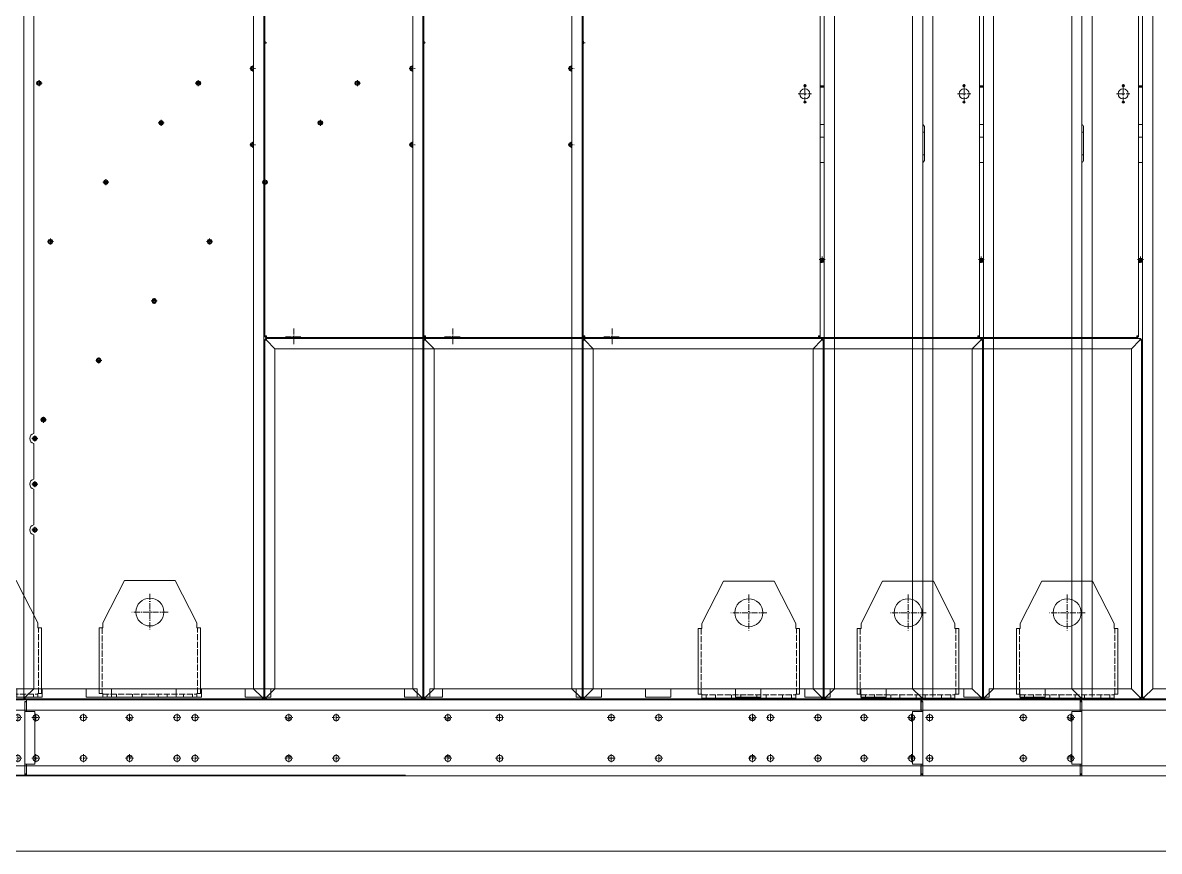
# Model space of a CAD drawing. Header units: millimetres. Extents: x -661502 to 32907, y -140885 to 22606.
# Drawn here: x -649875 to -647636, y -135158 to -133526 of the extents above; entities that cross this region are included whole.
import ezdxf

# ---------------------------------------------------------------- set-up
doc = ezdxf.new("R2010")
doc.units = ezdxf.units.MM
doc.linetypes.add('DASHDOT', pattern=[18.5, 12, -3, 0.5, -3])
doc.linetypes.add('DASHED', pattern=[15, 12, -3])

# ---------------------------------------------------------------- blocks, each defined once
blk = doc.blocks.new('457536')
at = {"color": 7, "lineweight": 5}
for p, q in [((114592.520962, 89152.297332), (114550.020962, 89069.297332)), ((114692.520962, 89152.297332), (114592.520962, 89152.297332)), ((114735.020962, 89069.297332), (114692.520962, 89152.297332)), ((114542.520962, 89059.297332), (114542.520962, 88929.797332)), ((114742.520962, 88929.797332), (114742.520962, 89059.297332)), ((114550.020962, 88922.297332), (114735.020962, 88922.297332))]:
    blk.add_line(p, q, dxfattribs=at)
at = {"color": 7, "linetype": 'DASHDOT', "lineweight": 5}
for p, q in [((114642.520962, 89126.047332), (114642.520962, 89054.547332)), ((114678.270962, 89090.297332), (114606.770962, 89090.297332))]:
    blk.add_line(p, q, dxfattribs=at)
at = {"color": 7, "lineweight": 5, "ltscale": 0.125}
for p, q in [((114550.020962, 89059.297332), (114550.020962, 89069.297332)), ((114735.020962, 89069.297332), (114735.020962, 89059.297332))]:
    blk.add_line(p, q, dxfattribs=at)
at = {"color": 7, "lineweight": 5, "ltscale": 0.09375}
for p, q in [((114542.520962, 89059.297332), (114550.020962, 89059.297332)), ((114742.520962, 89059.297332), (114735.020962, 89059.297332)), ((114550.020962, 88929.797332), (114542.520962, 88929.797332)), ((114550.020962, 88922.297332), (114550.020962, 88929.797332)), ((114735.020962, 88929.797332), (114742.520962, 88929.797332)), ((114735.020962, 88922.297332), (114735.020962, 88929.797332))]:
    blk.add_line(p, q, dxfattribs=at)
at = {"color": 7, "linetype": 'DASHED', "lineweight": 5}
for p, q in [((114548.520962, 89059.297332), (114548.520962, 88929.797332)), ((114736.520962, 88929.797332), (114736.520962, 89059.297332)), ((114550.020962, 88928.297332), (114735.020962, 88928.297332))]:
    blk.add_line(p, q, dxfattribs=at)
at = {"color": 7, "linetype": 'DASHED', "lineweight": 5, "ltscale": 0.075}
for p, q in [((114558.520962, 88928.297332), (114558.520962, 88922.297332)), ((114576.520962, 88928.297332), (114576.520962, 88922.297332)), ((114608.520962, 88928.297332), (114608.520962, 88922.297332)), ((114626.520962, 88928.297332), (114626.520962, 88922.297332)), ((114658.520962, 88928.297332), (114658.520962, 88922.297332)), ((114676.520962, 88928.297332), (114676.520962, 88922.297332)), ((114708.520962, 88928.297332), (114708.520962, 88922.297332)), ((114726.520962, 88928.297332), (114726.520962, 88922.297332))]:
    blk.add_line(p, q, dxfattribs=at)
at = {"color": 7, "lineweight": 5}
blk.add_circle((114642.520962, 89090.297332), 27.5, dxfattribs=at)
blk = doc.blocks.new('1')
at = {"color": 7, "lineweight": 20}
for p, q in [((16594.7, 12590.7), (16594.7, 9548.9)), ((17694.7, 9548.9), (17694.7, 12590.7)), ((18798.7, 12590.7), (18798.7, 9548.9)), ((18992.7, 9548.9), (18992.7, 12590.7)), ((19012.7, 9548.9), (19012.7, 12590.7)), ((17674.7, 9565.8), (17674.7, 12565.1)), ((16614.7, 12384.7), (16614.7, 10068.6)), ((18818.7, 12226.1), (18818.7, 9565.8)), ((18972.7, 9565.8), (18972.7, 11555.9)), ((17696.7, 10260.9), (17696.7, 11214.7)), ((18790.7, 11214.7), (18790.7, 10260.9)), ((18992.8, 10674.4), (18992.8, 10605.8)), ((18996, 10662.6), (18996, 10617.6)), ((17696.7, 10461.7), (17696.7, 10554.7)), ((18787.6, 10257.8), (17699.8, 10257.8)), ((18793.6, 10255.8), (17699.8, 10255.8)), ((17696.7, 10252.7), (17696.7, 9548.9)), ((17716.7, 10235.8), (17699.8, 10252.7)), ((17699.8, 10252.7), (17716.7, 10235.8)), ((17716.7, 9565.8), (17716.7, 10235.8)), ((17716.7, 10235.8), (18776.7, 10235.8)), ((18793.6, 10252.7), (18776.7, 10235.8)), ((18776.7, 10235.8), (18793.6, 10252.7)), ((18776.7, 10235.8), (18776.7, 9565.8)), ((18796.7, 9548.9), (18796.7, 10252.7)), ((16614.7, 9978.6), (16614.7, 10049)), ((16614.7, 9888.6), (16614.7, 9959)), ((16614.7, 9565.8), (16614.7, 9869)), ((16597.8, 9548.9), (16614.7, 9565.8)), ((16614.7, 9565.8), (16597.8, 9548.9)), ((16614.7, 9565.8), (16894.7, 9565.8)), ((16944.7, 9565.8), (17344.7, 9565.8)), ((17394.7, 9565.8), (17674.7, 9565.8)), ((17691.6, 9548.9), (17674.7, 9565.8)), ((17699.8, 9548.9), (17716.7, 9565.8)), ((17716.7, 9565.8), (17699.8, 9548.9)), ((17996.7, 9565.8), (17716.7, 9565.8)), ((18446.7, 9565.8), (18046.7, 9565.8)), ((18776.7, 9565.8), (18496.7, 9565.8)), ((18776.7, 9565.8), (18793.6, 9548.9)), ((18793.6, 9548.9), (18776.7, 9565.8)), ((18818.7, 9565.8), (18801.8, 9548.9)), ((18818.7, 9565.8), (18870.7, 9565.8)), ((18920.7, 9565.8), (18972.7, 9565.8)), ((18972.7, 9565.8), (18989.6, 9548.9)), ((18989.6, 9548.9), (18972.7, 9565.8)), ((16597.8, 9545.8), (17691.6, 9545.8)), ((16599.5, 9545.4), (18992.7, 9545.4)), ((16600.2, 9543.8), (18989.2, 9543.8)), ((16894.7, 9548.9), (16944.7, 9548.9)), ((17344.7, 9548.9), (17394.7, 9548.9)), ((17699.8, 9545.8), (18793.6, 9545.8)), ((17996.7, 9548.9), (18046.7, 9548.9)), ((18446.7, 9548.9), (18496.7, 9548.9)), ((18801.8, 9545.8), (18989.6, 9545.8)), ((18870.7, 9548.9), (18920.7, 9548.9)), ((16596.7, 9417), (16596.7, 9520.6)), ((18989.2, 9523.8), (16600.2, 9523.8)), ((16616.7, 9520.6), (16616.7, 9417)), ((18972.7, 9417), (18972.7, 9520.6)), ((18992.7, 9520.6), (18992.7, 9417)), ((16600.2, 9413.8), (18989.2, 9413.8)), ((18989.2, 9393.8), (16600.2, 9393.8))]:
    blk.add_line(p, q, dxfattribs=at)
at = {"color": 7, "linetype": 'DASHDOT', "lineweight": 20, "ltscale": 0.1625}
for p, q in [((17694.1, 10838.3), (17700.6, 10838.3)), ((17697.3, 10841.5), (17697.3, 10835))]:
    blk.add_line(p, q, dxfattribs=at)
at = {"color": 7, "linetype": 'DASHDOT', "lineweight": 20, "ltscale": 0.292499}
for p, q in [((17673.1, 10793.6), (17673.1, 10781.9)), ((17667.3, 10787.8), (17679, 10787.8)), ((17252, 10764.9), (17252, 10753.2)), ((17179, 10686.6), (17179, 10674.9)), ((17667.3, 10637.8), (17679, 10637.8)), ((17673.1, 10643.6), (17673.1, 10631.9)), ((17069.9, 10569.6), (17069.9, 10557.9)), ((17064.1, 10563.8), (17075.8, 10563.8)), ((16955, 10446.8), (16966.7, 10446.8)), ((16960.8, 10452.6), (16960.8, 10440.9)), ((18788.8, 10411.4), (18800.5, 10411.4)), ((18794.6, 10417.2), (18794.6, 10405.5)), ((16845.9, 10329.8), (16857.6, 10329.8)), ((16851.7, 10335.6), (16851.7, 10323.9)), ((16627.6, 10095.8), (16639.3, 10095.8))]:
    blk.add_line(p, q, dxfattribs=at)
at = {"color": 7, "linetype": 'DASHDOT', "lineweight": 20, "ltscale": 0.292502}
for p, q in [((17246.2, 10759.1), (17257.9, 10759.1)), ((17173.2, 10680.8), (17184.9, 10680.8)), ((16736.7, 10212.8), (16748.4, 10212.8)), ((16610.8, 10058.8), (16622.5, 10058.8)), ((16610.8, 9968.8), (16622.5, 9968.8)), ((16610.8, 9878.8), (16622.5, 9878.8))]:
    blk.add_line(p, q, dxfattribs=at)
at = {"color": 7, "linetype": 'DASHDOT', "lineweight": 20, "ltscale": 0.195001}
for p, q in [((17248.1, 10759.1), (17255.9, 10759.1)), ((17252, 10763), (17252, 10755.2)), ((18794.7, 10413.7), (18794.7, 10405.9)), ((18790.8, 10409.8), (18798.6, 10409.8)), ((16847.8, 10329.8), (16855.6, 10329.8)), ((16738.7, 10212.8), (16746.5, 10212.8)), ((16629.6, 10095.7), (16637.4, 10095.7)), ((16616.7, 10062.7), (16616.7, 10054.9)), ((16612.8, 9968.8), (16620.6, 9968.8))]:
    blk.add_line(p, q, dxfattribs=at)
at = {"color": 7, "linetype": 'DASHDOT', "lineweight": 20, "ltscale": 0.146246}
for p, q in [((18757.8, 10754), (18763.7, 10754)), ((18757.8, 10721.6), (18763.7, 10721.6))]:
    blk.add_line(p, q, dxfattribs=at)
at = {"color": 7, "lineweight": 20, "ltscale": 0.1125}
blk.add_line((18763, 10754), (18758.5, 10754), dxfattribs=at)
at = {"color": 7, "lineweight": 20, "ltscale": 0.07908}
blk.add_line((18762.3, 10752.4), (18759.2, 10752.4), dxfattribs=at)
blk.add_line((18762.3, 10752.4), (18759.2, 10752.4), dxfattribs=at)
at = {"color": 7, "linetype": 'DASHDOT', "lineweight": 20, "ltscale": 0.146249}
for p, q in [((18760.7, 10756.9), (18760.7, 10751.1)), ((18760.7, 10724.5), (18760.7, 10718.7))]:
    blk.add_line(p, q, dxfattribs=at)
at = {"color": 7, "linetype": 'DASHDOT', "lineweight": 20}
for p, q in [((18760.7, 10750.8), (18760.7, 10724.8)), ((18747.7, 10737.8), (18773.7, 10737.8)), ((17737.3, 10259.2), (17769.8, 10259.2)), ((17753.6, 10275.5), (17753.6, 10243))]:
    blk.add_line(p, q, dxfattribs=at)
at = {"color": 7, "lineweight": 20, "ltscale": 0.2}
for p, q in [((18798.7, 10754), (18790.7, 10754)), ((18798.7, 10752.4), (18790.7, 10752.4)), ((18798.7, 10752.4), (18790.7, 10752.4)), ((18798.7, 10750.8), (18790.7, 10750.8)), ((18798.7, 10677.6), (18790.7, 10677.6)), ((18798.7, 10652.6), (18790.7, 10652.6)), ((18790.7, 10602.6), (18798.7, 10602.6))]:
    blk.add_line(p, q, dxfattribs=at)
at = {"color": 7, "linetype": 'DASHDOT', "lineweight": 20, "ltscale": 0.194998}
for p, q in [((17175.2, 10680.8), (17183, 10680.8)), ((17179.1, 10684.7), (17179.1, 10676.9)), ((17066, 10563.8), (17073.8, 10563.8)), ((17069.9, 10567.7), (17069.9, 10559.9)), ((16956.9, 10446.8), (16964.7, 10446.8)), ((16960.8, 10450.7), (16960.8, 10442.9)), ((16851.7, 10333.7), (16851.7, 10325.9)), ((16612.8, 10058.8), (16620.6, 10058.8)), ((16612.9, 9878.8), (16620.7, 9878.8))]:
    blk.add_line(p, q, dxfattribs=at)
at = {"color": 7, "lineweight": 20, "ltscale": 0.05}
for p, q in [((17696.7, 10677.6), (17694.7, 10677.6)), ((17696.7, 10652.6), (17694.7, 10652.6)), ((17694.7, 10602.6), (17696.7, 10602.6)), ((18082.9, 10257.8), (18082.9, 10255.8)), ((18102.9, 10255.8), (18102.9, 10257.8)), ((18162.9, 10257.8), (18162.9, 10255.8)), ((18182.9, 10255.8), (18182.9, 10257.8)), ((17696.7, 9850.4), (17694.7, 9850.4)), ((18798.7, 9850.4), (18796.7, 9850.4)), ((18796.7, 9850.4), (18798.7, 9850.4)), ((18798.7, 9830.4), (18796.7, 9830.4)), ((17694.7, 9740.4), (17696.7, 9740.4)), ((18796.7, 9740.4), (18798.7, 9740.4)), ((17694.7, 9720.4), (17696.7, 9720.4)), ((18796.7, 9720.4), (18798.7, 9720.4)), ((18796.7, 9565.4), (18798.7, 9565.4))]:
    blk.add_line(p, q, dxfattribs=at)
at = {"color": 7, "lineweight": 20, "ltscale": 0.002451}
for p, q in [((18992.7, 10677.6), (18992.8, 10677.6)), ((18992.8, 10602.6), (18992.7, 10602.6))]:
    blk.add_line(p, q, dxfattribs=at)
at = {"color": 7, "lineweight": 20, "ltscale": 0.002492}
for p, q in [((18992.7, 10674.4), (18992.8, 10674.4)), ((18992.8, 10605.8), (18992.7, 10605.8))]:
    blk.add_line(p, q, dxfattribs=at)
at = {"color": 7, "lineweight": 20, "ltscale": 0.01}
for p, q in [((18992.8, 10677.2), (18992.8, 10677.6)), ((18995.6, 10674.4), (18996, 10674.4)), ((18992.8, 10603), (18992.8, 10602.6)), ((18995.6, 10605.8), (18996, 10605.8))]:
    blk.add_line(p, q, dxfattribs=at)
at = {"color": 7, "lineweight": 20, "ltscale": 0.08}
for p, q in [((18996, 10662.6), (18992.8, 10662.6)), ((18996, 10617.6), (18992.8, 10617.6)), ((16596.7, 9540.6), (16599.9, 9540.6)), ((16596.7, 9539.7), (16599.9, 9539.7)), ((18992.7, 9540.6), (18989.5, 9540.6)), ((18992.7, 9539.7), (18989.5, 9539.7)), ((16596.7, 9417), (16599.9, 9417)), ((18992.7, 9417), (18989.5, 9417)), ((16596.7, 9397.9), (16599.9, 9397.9)), ((16596.7, 9397), (16599.9, 9397)), ((18992.7, 9397.9), (18989.5, 9397.9)), ((18992.7, 9397), (18989.5, 9397))]:
    blk.add_line(p, q, dxfattribs=at)
at = {"color": 7, "lineweight": 20, "ltscale": 0.04835}
blk.add_line((18996, 10674.4), (18996, 10672.5), dxfattribs=at)
at = {"color": 7, "lineweight": 20, "ltscale": 0.245}
for p, q in [((18996, 10662.6), (18996, 10672.4)), ((18996, 10617.6), (18996, 10607.8))]:
    blk.add_line(p, q, dxfattribs=at)
at = {"color": 7, "lineweight": 20, "ltscale": 0.048372}
blk.add_line((18996, 10607.7), (18996, 10605.8), dxfattribs=at)
at = {"color": 7, "lineweight": 20, "ltscale": 0.1}
for p, q in [((17696.7, 10376), (17694.7, 10379.5)), ((17696.7, 10369.6), (17694.7, 10373.1)), ((17696.7, 10220), (17694.7, 10223.5))]:
    blk.add_line(p, q, dxfattribs=at)
at = {"color": 7, "lineweight": 20, "ltscale": 0.0775}
for p, q in [((17699.8, 10260.9), (17696.7, 10260.9)), ((17699.8, 10260.9), (17699.8, 10257.8)), ((18787.6, 10260.9), (18787.6, 10257.8)), ((18787.6, 10260.9), (18790.7, 10260.9)), ((18793.6, 10252.7), (18793.6, 10255.8)), ((17699.8, 10252.7), (17696.7, 10252.7)), ((18793.6, 10252.7), (18796.7, 10252.7)), ((17691.6, 9548.9), (17691.6, 9545.8)), ((18793.6, 9548.9), (18793.6, 9545.8)), ((18989.6, 9548.9), (18989.6, 9545.8))]:
    blk.add_line(p, q, dxfattribs=at)
at = {"color": 7, "lineweight": 20, "ltscale": 0.0375}
for p, q in [((17696.7, 10259.4), (17696.7, 10260.9)), ((17698.3, 10259.4), (17698.3, 10260.9)), ((17698.3, 10259.4), (17699.8, 10259.4)), ((17698.3, 10257.8), (17699.8, 10257.8)), ((17699.8, 10255.8), (17698.3, 10255.8)), ((18789.1, 10259.4), (18787.6, 10259.4)), ((18789.1, 10257.8), (18787.6, 10257.8)), ((18789.1, 10259.4), (18789.1, 10260.9)), ((18790.7, 10259.4), (18790.7, 10260.9)), ((18795.1, 10255.8), (18793.6, 10255.8)), ((17696.7, 10254.2), (17696.7, 10252.7)), ((17698.3, 10252.7), (17698.3, 10254.2)), ((17698.3, 10254.2), (17699.8, 10254.2)), ((18793.6, 10254.2), (18795.1, 10254.2)), ((18795.1, 10254.2), (18795.1, 10252.7)), ((18796.7, 10252.7), (18796.7, 10254.2)), ((16594.7, 9548.9), (16594.7, 9547.4)), ((16596.3, 9547.4), (16596.3, 9548.9)), ((16597.8, 9548.9), (16596.3, 9548.9)), ((16597.8, 9547.4), (16596.3, 9547.4)), ((16596.3, 9545.8), (16597.8, 9545.8)), ((16596.7, 9547.4), (16596.7, 9548.9)), ((16597.8, 9548.9), (16597.8, 9547.4)), ((17691.6, 9548.9), (17693.1, 9548.9)), ((17693.1, 9547.4), (17691.6, 9547.4)), ((17691.6, 9545.8), (17693.1, 9545.8)), ((17693.1, 9548.9), (17693.1, 9547.4)), ((17694.7, 9547.4), (17694.7, 9548.9)), ((17696.7, 9548.9), (17696.7, 9547.4)), ((17698.3, 9547.4), (17698.3, 9548.9)), ((17699.8, 9547.4), (17698.3, 9547.4)), ((17698.3, 9545.8), (17699.8, 9545.8)), ((18795.1, 9547.4), (18793.6, 9547.4)), ((18793.6, 9545.8), (18795.1, 9545.8)), ((18795.1, 9548.9), (18795.1, 9547.4)), ((18796.7, 9547.4), (18796.7, 9548.9)), ((18798.7, 9548.9), (18798.7, 9547.4)), ((18800.3, 9547.4), (18800.3, 9548.9)), ((18801.8, 9548.9), (18800.3, 9548.9)), ((18801.8, 9547.4), (18800.3, 9547.4)), ((18800.3, 9545.8), (18801.8, 9545.8)), ((18801.8, 9548.9), (18801.8, 9547.4)), ((18989.6, 9548.9), (18991.1, 9548.9)), ((18991.1, 9547.4), (18989.6, 9547.4)), ((18989.6, 9545.8), (18991.1, 9545.8)), ((18991.1, 9548.9), (18991.1, 9547.4)), ((18992.7, 9547.4), (18992.7, 9548.9))]:
    blk.add_line(p, q, dxfattribs=at)
at = {"color": 7, "lineweight": 20, "ltscale": 0.04}
for p, q in [((17696.7, 10259.4), (17698.3, 10259.4)), ((17698.3, 10257.8), (17698.3, 10259.4)), ((17698.3, 10255.8), (17698.3, 10254.2)), ((17699.8, 10255.8), (17699.8, 10254.2)), ((18789.1, 10257.8), (18789.1, 10259.4)), ((18790.7, 10259.4), (18789.1, 10259.4)), ((18795.1, 10255.8), (18795.1, 10254.2)), ((17696.7, 10254.2), (17698.3, 10254.2)), ((18796.7, 10254.2), (18795.1, 10254.2)), ((16594.7, 9548.9), (16596.3, 9548.9)), ((16594.7, 9547.4), (16596.3, 9547.4)), ((16596.3, 9545.8), (16596.3, 9547.4)), ((16597.8, 9545.8), (16597.8, 9547.4)), ((17691.6, 9545.8), (17691.6, 9547.4)), ((17694.7, 9548.9), (17693.1, 9548.9)), ((17693.1, 9545.8), (17693.1, 9547.4)), ((17694.7, 9547.4), (17693.1, 9547.4)), ((17696.7, 9548.9), (17698.3, 9548.9)), ((17696.7, 9547.4), (17698.3, 9547.4)), ((17698.3, 9545.8), (17698.3, 9547.4)), ((17699.8, 9545.8), (17699.8, 9547.4)), ((18796.7, 9548.9), (18795.1, 9548.9)), ((18796.7, 9547.4), (18795.1, 9547.4)), ((18795.1, 9545.8), (18795.1, 9547.4)), ((18798.7, 9548.9), (18800.3, 9548.9)), ((18798.7, 9547.4), (18800.3, 9547.4)), ((18800.3, 9545.8), (18800.3, 9547.4)), ((18801.8, 9545.8), (18801.8, 9547.4)), ((18989.6, 9545.8), (18989.6, 9547.4)), ((18992.7, 9548.9), (18991.1, 9548.9)), ((18992.7, 9547.4), (18991.1, 9547.4)), ((18991.1, 9545.8), (18991.1, 9547.4)), ((18992.7, 9545.4), (18992.7, 9543.8))]:
    blk.add_line(p, q, dxfattribs=at)
at = {"color": 7, "lineweight": 20, "ltscale": 0.057735}
for p, q in [((17762.5, 10255.8), (17761.3, 10257.8)), ((17766.2, 10255.8), (17765, 10257.8))]:
    blk.add_line(p, q, dxfattribs=at)
at = {"color": 7, "lineweight": 20, "ltscale": 0.011313}
for p, q in [((18793.6, 10255.8), (18793.6, 10255.3)), ((17696.7, 10252.7), (17697.2, 10252.7)), ((18796.7, 10252.7), (18796.3, 10252.7)), ((18793.6, 9545.8), (18793.6, 9546.2))]:
    blk.add_line(p, q, dxfattribs=at)
at = {"color": 7, "linetype": 'DASHDOT', "lineweight": 20, "ltscale": 0.2925}
for p, q in [((16742.5, 10218.6), (16742.5, 10206.9)), ((16633.4, 10101.6), (16633.4, 10089.9)), ((16616.6, 10064.6), (16616.6, 10052.9)), ((16616.6, 9974.6), (16616.6, 9962.9)), ((16616.6, 9884.6), (16616.6, 9872.9))]:
    blk.add_line(p, q, dxfattribs=at)
at = {"color": 7, "linetype": 'DASHDOT', "lineweight": 20, "ltscale": 0.195}
for p, q in [((16742.6, 10216.7), (16742.6, 10208.9)), ((16633.5, 10099.6), (16633.5, 10091.8)), ((16616.7, 9972.7), (16616.7, 9964.9)), ((16616.8, 9882.7), (16616.8, 9874.9))]:
    blk.add_line(p, q, dxfattribs=at)
at = {"color": 7, "lineweight": 20, "ltscale": 0.049994}
for p, q in [((17696.7, 9830.4), (17694.7, 9830.4)), ((18798.7, 9700.4), (18796.7, 9700.4))]:
    blk.add_line(p, q, dxfattribs=at)
at = {"color": 7, "lineweight": 20, "ltscale": 0.4225}
for p, q in [((16894.7, 9565.8), (16894.7, 9548.9)), ((16944.7, 9548.9), (16944.7, 9565.8)), ((17344.7, 9565.8), (17344.7, 9548.9)), ((17394.7, 9548.9), (17394.7, 9565.8)), ((17996.7, 9565.8), (17996.7, 9548.9)), ((18046.7, 9548.9), (18046.7, 9565.8)), ((18446.7, 9565.8), (18446.7, 9548.9)), ((18496.7, 9548.9), (18496.7, 9565.8)), ((18870.7, 9548.9), (18870.7, 9565.8)), ((18920.7, 9548.9), (18920.7, 9565.8))]:
    blk.add_line(p, q, dxfattribs=at)
at = {"color": 7, "lineweight": 20, "ltscale": 0.0225}
for p, q in [((16596.7, 9539.7), (16596.7, 9540.6)), ((16596.7, 9539.7), (16596.7, 9540.6)), ((16599.9, 9539.7), (16599.9, 9540.6)), ((18989.5, 9539.7), (18989.5, 9540.6)), ((18992.7, 9539.7), (18992.7, 9540.6)), ((16596.7, 9397.9), (16596.7, 9397)), ((16596.7, 9397.9), (16596.7, 9397)), ((16599.9, 9397.9), (16599.9, 9397)), ((18989.5, 9397.9), (18989.5, 9397)), ((18992.7, 9397.9), (18992.7, 9397))]:
    blk.add_line(p, q, dxfattribs=at)
at = {"color": 7, "lineweight": 20, "ltscale": 0.4775}
for p, q in [((16596.7, 9520.6), (16596.7, 9539.7)), ((16599.9, 9539.7), (16599.9, 9520.6)), ((18989.5, 9520.6), (18989.5, 9539.7)), ((18992.7, 9539.7), (18992.7, 9520.6)), ((16596.7, 9397.9), (16596.7, 9417)), ((16599.9, 9417), (16599.9, 9397.9)), ((18989.5, 9397.9), (18989.5, 9417)), ((18992.7, 9417), (18992.7, 9397.9))]:
    blk.add_line(p, q, dxfattribs=at)
at = {"color": 7, "lineweight": 20, "ltscale": 0.017501}
blk.add_line((16599.5, 9543.8), (16600.2, 9543.8), dxfattribs=at)
at = {"color": 7, "lineweight": 20, "ltscale": 0.0075}
for p, q in [((16600.2, 9540.6), (16599.9, 9540.6)), ((16600.2, 9397), (16599.9, 9397))]:
    blk.add_line(p, q, dxfattribs=at)
at = {"color": 7, "lineweight": 20, "ltscale": 0.13}
for p, q in [((16600.2, 9543.8), (16600.2, 9538.6)), ((18989.2, 9543.8), (18989.2, 9538.6)), ((16601.9, 9520.6), (16596.7, 9520.6)), ((18987.5, 9520.6), (18992.7, 9520.6)), ((16601.9, 9417), (16596.7, 9417)), ((18987.5, 9417), (18992.7, 9417)), ((16600.2, 9393.8), (16600.2, 9399)), ((18989.2, 9393.8), (18989.2, 9399))]:
    blk.add_line(p, q, dxfattribs=at)
at = {"color": 7, "lineweight": 20, "ltscale": 0.37}
for p, q in [((16600.2, 9523.8), (16600.2, 9538.6)), ((18989.2, 9538.6), (18989.2, 9523.8)), ((16601.9, 9520.6), (16616.7, 9520.6)), ((18972.7, 9520.6), (18987.5, 9520.6)), ((16600.2, 9399), (16600.2, 9413.8)), ((16616.7, 9417), (16601.9, 9417)), ((18987.5, 9417), (18972.7, 9417)), ((18989.2, 9413.8), (18989.2, 9399))]:
    blk.add_line(p, q, dxfattribs=at)
at = {"color": 7, "lineweight": 20, "ltscale": 0.010007}
for p, q in [((17193.7, 9545.4), (17193.7, 9545.8)), ((17446.7, 9545.4), (17446.7, 9545.8)), ((18640.7, 9545.4), (18640.7, 9545.8)), ((18893.7, 9545.4), (18893.7, 9545.8))]:
    blk.add_line(p, q, dxfattribs=at)
at = {"color": 7, "lineweight": 20, "ltscale": 0.087499}
blk.add_line((18989.2, 9543.8), (18992.7, 9543.8), dxfattribs=at)
at = {"color": 7, "lineweight": 20, "ltscale": 0.007482}
for p, q in [((18989.2, 9540.6), (18989.5, 9540.6)), ((18989.2, 9397), (18989.5, 9397))]:
    blk.add_line(p, q, dxfattribs=at)
at = {"color": 7, "lineweight": 20, "ltscale": 0.01003}
for p, q in [((16596.7, 9520.6), (16597.1, 9520.6)), ((18992.7, 9520.6), (18992.3, 9520.6))]:
    blk.add_line(p, q, dxfattribs=at)
at = {"color": 7, "linetype": 'DASHDOT', "lineweight": 20, "ltscale": 0.39}
for p, q in [((16712.2, 9516.6), (16712.2, 9501)), ((16932.2, 9516.6), (16932.2, 9501)), ((17210.2, 9516.6), (17210.2, 9501)), ((17430.2, 9516.6), (17430.2, 9501)), ((18159.2, 9516.6), (18159.2, 9501)), ((18379.2, 9516.6), (18379.2, 9501)), ((18657.2, 9516.6), (18657.2, 9501)), ((18877.2, 9516.6), (18877.2, 9501)), ((16712.2, 9436.6), (16712.2, 9421)), ((16932.2, 9436.6), (16932.2, 9421)), ((17210.2, 9436.6), (17210.2, 9421)), ((17430.2, 9436.6), (17430.2, 9421)), ((18159.2, 9436.6), (18159.2, 9421)), ((18379.2, 9436.6), (18379.2, 9421)), ((18657.2, 9436.6), (18657.2, 9421)), ((18877.2, 9436.6), (18877.2, 9421))]:
    blk.add_line(p, q, dxfattribs=at)
at = {"color": 7, "linetype": 'DASHDOT', "lineweight": 20, "ltscale": 0.389999}
for p, q in [((16704.4, 9508.8), (16720, 9508.8)), ((16924.4, 9508.8), (16940, 9508.8)), ((17202.4, 9508.8), (17218, 9508.8)), ((16704.4, 9428.8), (16720, 9428.8)), ((16924.4, 9428.8), (16940, 9428.8)), ((17202.4, 9428.8), (17218, 9428.8))]:
    blk.add_line(p, q, dxfattribs=at)
at = {"color": 7, "linetype": 'DASHDOT', "lineweight": 20, "ltscale": 0.389996}
for p, q in [((17422.4, 9508.8), (17438, 9508.8)), ((18151.4, 9508.8), (18167, 9508.8)), ((18371.4, 9508.8), (18387, 9508.8)), ((18649.4, 9508.8), (18665, 9508.8)), ((18869.4, 9508.8), (18885, 9508.8)), ((17422.4, 9428.8), (17438, 9428.8)), ((18151.4, 9428.8), (18167, 9428.8)), ((18371.4, 9428.8), (18387, 9428.8)), ((18649.4, 9428.8), (18665, 9428.8)), ((18869.4, 9428.8), (18885, 9428.8))]:
    blk.add_line(p, q, dxfattribs=at)
at = {"color": 7, "lineweight": 20, "ltscale": 0.272691}
for p, q in [((17435.7, 9506.3), (17424.8, 9506.3)), ((18662.7, 9506.3), (18651.8, 9506.3))]:
    blk.add_line(p, q, dxfattribs=at)
at = {"color": 7, "lineweight": 20, "ltscale": 0.272744}
for p, q in [((17424.8, 9431.3), (17435.7, 9431.3)), ((18651.8, 9431.3), (18662.7, 9431.3))]:
    blk.add_line(p, q, dxfattribs=at)
at = {"color": 0, "lineweight": 20}
for p, q in [((20092.7, 9413.8), (18992.7, 9413.8)), ((18992.7, 9393.8), (12392.7, 9393.8)), ((18992.7, 9393.8), (14092.7, 9393.8)), ((18992.7, 9393.8), (18992.7, 9397)), ((20092.7, 9393.8), (18992.7, 9393.8))]:
    blk.add_line(p, q, dxfattribs=at)
at = {"color": 7, "lineweight": 20, "ltscale": 0.280701}
for p, q in [((17148.7, 9395.4), (14436.7, 9395.4)), ((17346.7, 9395.4), (17148.7, 9395.4))]:
    blk.add_line(p, q, dxfattribs=at)
at = {"lineweight": 5}
blk.add_line((12392.7, 9245.4), (20092.7, 9245.4), dxfattribs=at)
at = {"color": 7, "lineweight": 20}
for centre, radius in [((17252, 10759.1), 4.5), ((17252, 10759.1), 3), ((18760.7, 10737.8), 10), ((18760.7, 10754), 2.25), ((18760.7, 10721.6), 2.25), ((17179, 10680.8), 4.5), ((17179.1, 10680.8), 3), ((17069.9, 10563.8), 4.5), ((17069.9, 10563.8), 3), ((16960.8, 10446.8), 4.5), ((16960.8, 10446.8), 3), ((18794.7, 10409.8), 3), ((16851.7, 10329.8), 4.5), ((16851.7, 10329.8), 3), ((16742.5, 10212.8), 4.5), ((16742.6, 10212.8), 3), ((16633.4, 10095.8), 4.5), ((16633.5, 10095.7), 3), ((16616.6, 10058.8), 4.5), ((16616.7, 10058.8), 3), ((16616.6, 9968.8), 4.5), ((16616.7, 9968.8), 3), ((16616.6, 9878.8), 4.5), ((16616.8, 9878.8), 3), ((16712.2, 9508.8), 6), ((16932.2, 9508.8), 6), ((17210.2, 9508.8), 6), ((17430.2, 9508.8), 6), ((18159.2, 9508.8), 6), ((18379.2, 9508.8), 6), ((18657.2, 9508.8), 6), ((18877.2, 9508.8), 6), ((16712.2, 9428.8), 6), ((16932.2, 9428.8), 6), ((17210.2, 9428.8), 6), ((17430.2, 9428.8), 6), ((18159.2, 9428.8), 6), ((18379.2, 9428.8), 6), ((18657.2, 9428.8), 6), ((18877.2, 9428.8), 6)]:
    blk.add_circle(centre, radius, dxfattribs=at)
for centre, radius, start, end in [((18139, 10752.4), 458, 164.9545, 165.9506), ((17697.3, 10838.3), 2.5, 103.1195, 256.8805), ((17673.1, 10787.8), 4.5, 69.1721, 290.8279), ((17673.1, 10787.8), 3, 57.7684, 302.2316), ((18990.8, 10672.4), 5.2, 0, 68.5651), ((17673.1, 10637.8), 4.5, 69.1721, 290.8279), ((17673.1, 10637.8), 3, 57.7684, 302.2316), ((18990.8, 10607.8), 5.2, 291.4349, 0), ((18794.7, 10409.8), 4.5, 25.0519, 150.6747), ((18794.7, 10409.8), 4.5, 209.3253, 334.9481), ((18794.6, 10411.4), 4.5, 252.0368, 289.6712), ((17753.6, 10259.2), 12.5, 186.6557, 196.0158), ((17753.6, 10259.2), 4.5, 198.78, 230.0302), ((17753.6, 10259.2), 3, 208.8738, 331.1262), ((17753.6, 10259.2), 4.5, 309.9701, 341.22), ((16616.6, 10058.8), 10, 100.9528, 259.0472), ((16616.6, 9968.8), 10, 100.9528, 259.0472), ((16616.6, 9878.8), 10, 100.9528, 259.0472), ((16599.5, 9546.6), 2.8, 196.6008, 270), ((16599.5, 9546.6), 1.2, 221.8083, 270), ((18987.5, 9538.6), 5.2, 22.62, 70.9179), ((17177.9, 9399), 5.2, 269.7376, 270), ((17242.5, 9399), 5.2, 270, 270.2624), ((17462.5, 9399), 5.2, 270, 270.2624), ((18624.9, 9399), 5.2, 269.7376, 270), ((18689.5, 9399), 5.2, 270, 270.2624), ((18844.9, 9399), 5.2, 269.7376, 270), ((18909.5, 9399), 5.2, 270, 270.2624)]:
    blk.add_arc(centre, radius, start, end, dxfattribs=at)
at = {"color": 0, "lineweight": 20}
for p in [(-97799.3, -79373.4), (-95992.3, -79374.9)]:
    blk.add_blockref('457536', p, dxfattribs=at)

msp = doc.modelspace()

# ---------------------------------------------------------------- block references
at = {"lineweight": 5}
for p in [(-667094.5, -144403.9), (-666780.9, -144403.9), (-666467.4, -144403.9)]:
    msp.add_blockref('1', p, dxfattribs=at)

doc.saveas('drawing.dxf')
